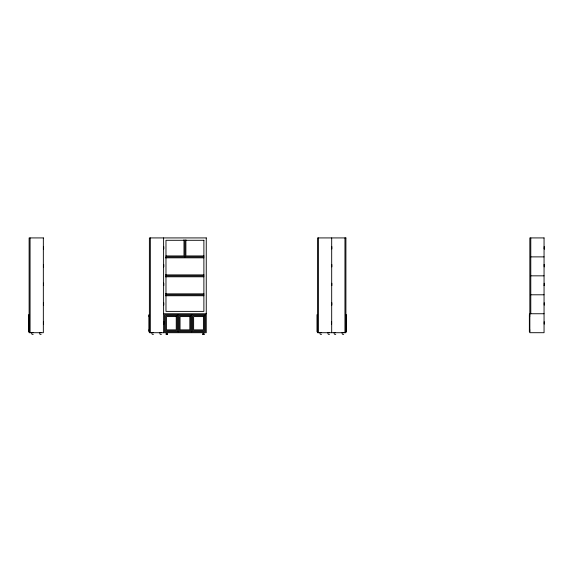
<?xml version="1.0" encoding="UTF-8"?>
<svg xmlns="http://www.w3.org/2000/svg" width="573" height="573" viewBox="0 0 573 573"><rect width="100%" height="100%" fill="white"/><g stroke="black" fill="none" stroke-linecap="round" stroke-linejoin="round"><path stroke-width="0.86" d="M43.333 323.817L43.634 324.125M43.333 322.312L43.634 321.718M43.333 304.836L43.634 305.144M43.333 303.332L43.634 302.737M43.333 285.318L43.634 285.626M43.333 283.814L43.634 283.22M43.333 266.595L43.634 266.896M43.333 248.661L43.634 248.969M167.273 334.36L167.302 333.665L166.07 333.665L166.07 334.36L167.302 334.195M203.974 334.36L204.009 333.665L202.778 333.665L202.778 334.36L204.009 334.36M544.343 285.626L544.185 285.304M43.634 246.562L43.333 247.121M163.606 246.562L163.606 248.969M544.343 248.969L544.343 248.496M165.977 255.938L183.983 255.938L183.983 239.729M203.974 255.938L185.881 255.938L185.881 239.729M165.977 256.883L203.888 256.883M530.784 256.883L544.056 256.883M165.454 257.829L203.938 257.829M43.634 264.49L43.333 265.048M163.606 264.49L163.606 266.896M544.343 264.49L544.2 265.048M165.454 274.89L203.938 274.89M165.977 275.835L203.888 275.835M530.784 275.835L544.056 275.835M165.454 276.788L203.938 276.788M163.606 283.22L163.606 285.626M165.454 293.849L203.938 293.849M165.977 294.794L203.888 294.794M530.784 294.794L544.056 294.794M165.454 295.74L203.938 295.74M163.606 302.737L163.606 305.144M163.606 313.746L206.259 313.746M529.839 313.746L544.056 313.746M29.123 314.699L28.65 314.699L28.65 331.753L29.123 331.753M149.388 314.699L148.916 314.699L148.916 331.753L149.388 331.753M317.478 314.699L316.998 314.699L316.998 331.753L317.478 331.753M345.906 314.699L346.379 314.699L346.379 331.753L345.906 331.753M529.839 314.699L529.366 314.699L529.366 331.753L529.839 331.753M28.65 315.644L29.123 315.644M148.916 315.644L149.345 315.644M529.366 315.644L529.839 315.644M28.65 316.59L29.123 316.59M148.916 316.59L149.345 316.59M529.366 316.59L529.839 316.59M163.606 321.718L163.606 324.125M331.402 322.184L331.695 322.184C331.495 320.135 331.495 325.708 331.695 323.652L331.402 323.652M331.402 322.678L331.402 323.165M28.65 329.862L29.123 329.862M148.916 329.862L149.345 329.862M529.366 329.862L529.839 329.862M28.65 330.807L29.123 330.807M148.916 330.807L149.345 330.807M529.366 330.807L529.839 330.807M166.234 333.995L167.108 333.995M202.942 333.995L203.816 333.995M204.009 334.195L202.942 334.36M33.17 334.36L32.181 334.36L31.479 333.665M41.141 334.36L40.153 334.36L39.451 333.665M153.442 334.36L152.447 334.36L151.752 333.665M161.407 334.36L160.419 334.36L159.717 333.665M321.525 334.36L320.536 334.36L319.834 333.665M329.489 334.36L328.501 334.36L327.799 333.665M335.742 334.36L334.747 334.36L334.052 333.665M343.707 334.36L342.718 334.36L342.017 333.665M544.2 246.562L544.2 248.969M544.2 264.49L544.2 266.896M544.2 283.22L544.2 285.626M544.2 302.737L544.2 305.144M544.2 321.718L544.2 324.125M530.784 237.924L530.784 313.746M344.96 237.924L344.96 332.705M343.535 332.705L342.031 332.705M335.57 332.705L334.059 332.705M331.839 246.562L331.839 248.969M331.839 264.49L331.839 266.896M331.839 283.22L331.839 285.626M331.839 302.737L331.839 305.144M331.688 237.924L331.688 332.705M329.325 332.705L327.813 332.705M321.353 332.705L319.841 332.705M318.423 237.924L318.423 332.705M191.726 314.699L191.726 331.753M184.936 240.295L184.936 256.883M178.139 314.699L178.139 331.753M163.756 246.562L163.756 248.969M163.756 264.49L163.756 266.896M163.756 283.22L163.756 285.626M163.756 302.737L163.756 305.144M163.756 321.718L163.756 324.125M163.606 237.924L163.606 332.705M161.242 332.705L159.731 332.705M153.27 332.705L151.759 332.705M150.341 237.924L150.341 332.705M43.484 246.562L43.484 248.969M43.484 264.49L43.484 266.896M43.484 283.22L43.484 285.626M43.484 302.737L43.484 305.144M43.484 321.718L43.484 324.125M40.97 332.705L39.465 332.705M33.005 332.705L31.494 332.705M30.068 237.924L30.068 332.705M43.34 237.924L29.123 237.924L29.123 332.705L43.34 332.705L43.34 237.924M206.259 237.924L149.388 237.924L149.388 332.705L206.259 332.705L206.259 237.924M345.906 237.924L317.478 237.924L317.478 332.705L345.906 332.705L345.906 237.924M544.056 237.924L529.839 237.924L529.839 332.705L544.056 332.705L544.056 237.924M203.888 240.295L165.977 240.295L165.977 311.383L203.888 311.383L203.888 240.295M205.313 314.699L164.558 314.699L164.558 331.753L205.313 331.753L205.313 314.699M177.193 315.644L165.504 315.644L165.504 330.807L177.193 330.807L177.193 315.644M190.78 315.644L179.091 315.644L179.091 330.807L190.78 330.807L190.78 315.644M204.368 315.644L192.671 315.644L192.671 330.807L204.368 330.807L204.368 315.644M176.248 316.59L166.449 316.59L166.449 329.862L176.248 329.862L176.248 316.59M189.835 316.59L180.037 316.59L180.037 329.862L189.835 329.862L189.835 316.59M203.415 316.59L193.624 316.59L193.624 329.862L203.415 329.862L203.415 316.59"/></g></svg>
